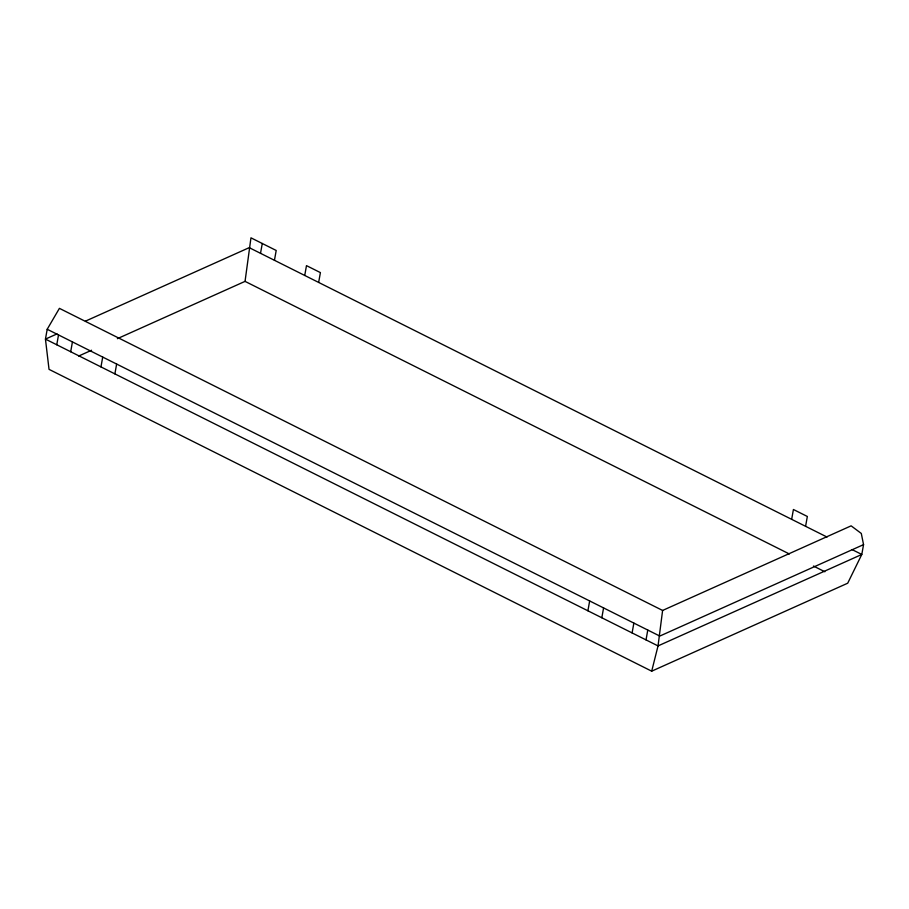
<?xml version="1.0" encoding="UTF-8"?>
<svg xmlns="http://www.w3.org/2000/svg" width="909" height="909" viewBox="0 0 909 909"><rect width="100%" height="100%" fill="white"/><g stroke="black" fill="none" stroke-linecap="round" stroke-linejoin="round"><path stroke-width="1.36" d="M662.604 610.45L658.036 645.913L651.696 671.172L49.029 369.349L45.45 339.102L47.2 329.274L59.415 308.356L662.604 610.45L851.131 525.845L861.3 533.458L863.55 544.627L861.8 554.456L847.711 583.203L651.696 671.172M117.375 338.671L245.044 281.37L250.964 237.828L276.2 250.464L274.45 260.292M56.767 344.772L58.517 334.944M70.686 351.749L72.436 341.92M100.967 366.906L102.717 357.078M114.886 373.883L116.636 364.054M260.519 253.316L262.281 243.487M304.731 275.461L306.481 265.633L320.4 272.598L318.65 282.426M587.907 610.78L589.657 600.951M601.826 617.756L603.576 607.928M632.107 632.925L633.857 623.097M646.026 639.891L647.776 630.062M791.659 519.334L793.421 509.494L807.34 516.471L805.59 526.3M57.051 333.898L45.45 339.102L658.036 645.913L861.8 554.456L852.188 549.638M85.423 321.161L249.214 247.657L827.031 537.049M78.697 356.033L91.582 350.249M863.55 544.627L659.786 636.073L47.2 329.274M245.044 281.37L789.353 553.967M813.453 566.046L824.872 571.761"/></g></svg>
